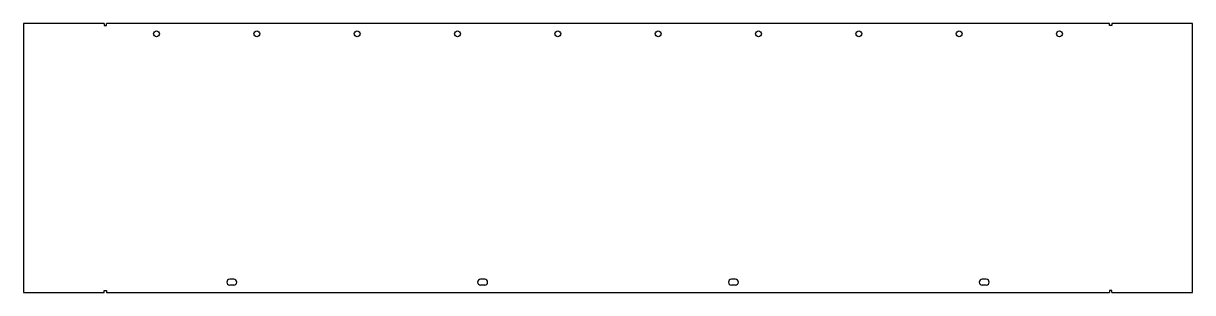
# Model space of a CAD drawing. Header units: millimetres. Extents: x -1093 to 1725, y 170 to 818.
import ezdxf

# ---------------------------------------------------------------- set-up
doc = ezdxf.new("R2010")
doc.units = ezdxf.units.MM

msp = doc.modelspace()

# ---------------------------------------------------------------- linework, layer by layer
for p, q in [((-1092.6, 817.6), (-1092.6, 169.6)), ((-897.6, 817.6), (-1092.6, 817.6)), ((1525.4, 817.6), (-892.6, 817.6)), ((1725.4, 817.6), (1530.4, 817.6)), ((1725.4, 169.6), (1725.4, 817.6)), ((-585.3, 201.6), (-595.3, 201.6)), ((19.2, 201.6), (9.2, 201.6)), ((623.7, 201.6), (613.7, 201.6)), ((1228.2, 201.6), (1218.2, 201.6)), ((-1092.6, 169.6), (-897.6, 169.6)), ((-892.6, 169.6), (1525.4, 169.6)), ((-585.3, 187.6), (-595.3, 187.6)), ((19.2, 187.6), (9.2, 187.6)), ((623.7, 187.6), (613.7, 187.6)), ((1228.2, 187.6), (1218.2, 187.6)), ((1530.4, 169.6), (1725.4, 169.6))]:
    msp.add_line(p, q)
for points in [[(-897.6, 817.6), (-897.6, 812.6), (-892.6, 812.6), (-892.6, 817.6)], [(1530.4, 817.6), (1530.4, 812.6), (1525.4, 812.6), (1525.4, 817.6)], [(-897.6, 169.6), (-897.6, 174.6), (-892.6, 174.6), (-892.6, 169.6)], [(1530.4, 169.6), (1530.4, 174.6), (1525.4, 174.6), (1525.4, 169.6)]]:
    msp.add_lwpolyline(points)
for centre in [(-771.7, 792.6), (-529.9, 792.6), (-288.1, 792.6), (-46.3, 792.6), (195.5, 792.6), (437.3, 792.6), (679.1, 792.6), (920.9, 792.6), (1162.7, 792.6), (1404.5, 792.6)]:
    msp.add_circle(centre, 7)
for centre, start, end in [((-595.3, 194.6), 90, 270), ((-585.3, 194.6), 270, 90), ((9.2, 194.6), 90, 270), ((19.2, 194.6), 270, 90), ((613.7, 194.6), 90, 270), ((623.7, 194.6), 270, 90), ((1218.2, 194.6), 90, 270), ((1228.2, 194.6), 270, 90)]:
    msp.add_arc(centre, 7, start, end)

doc.saveas('drawing.dxf')
